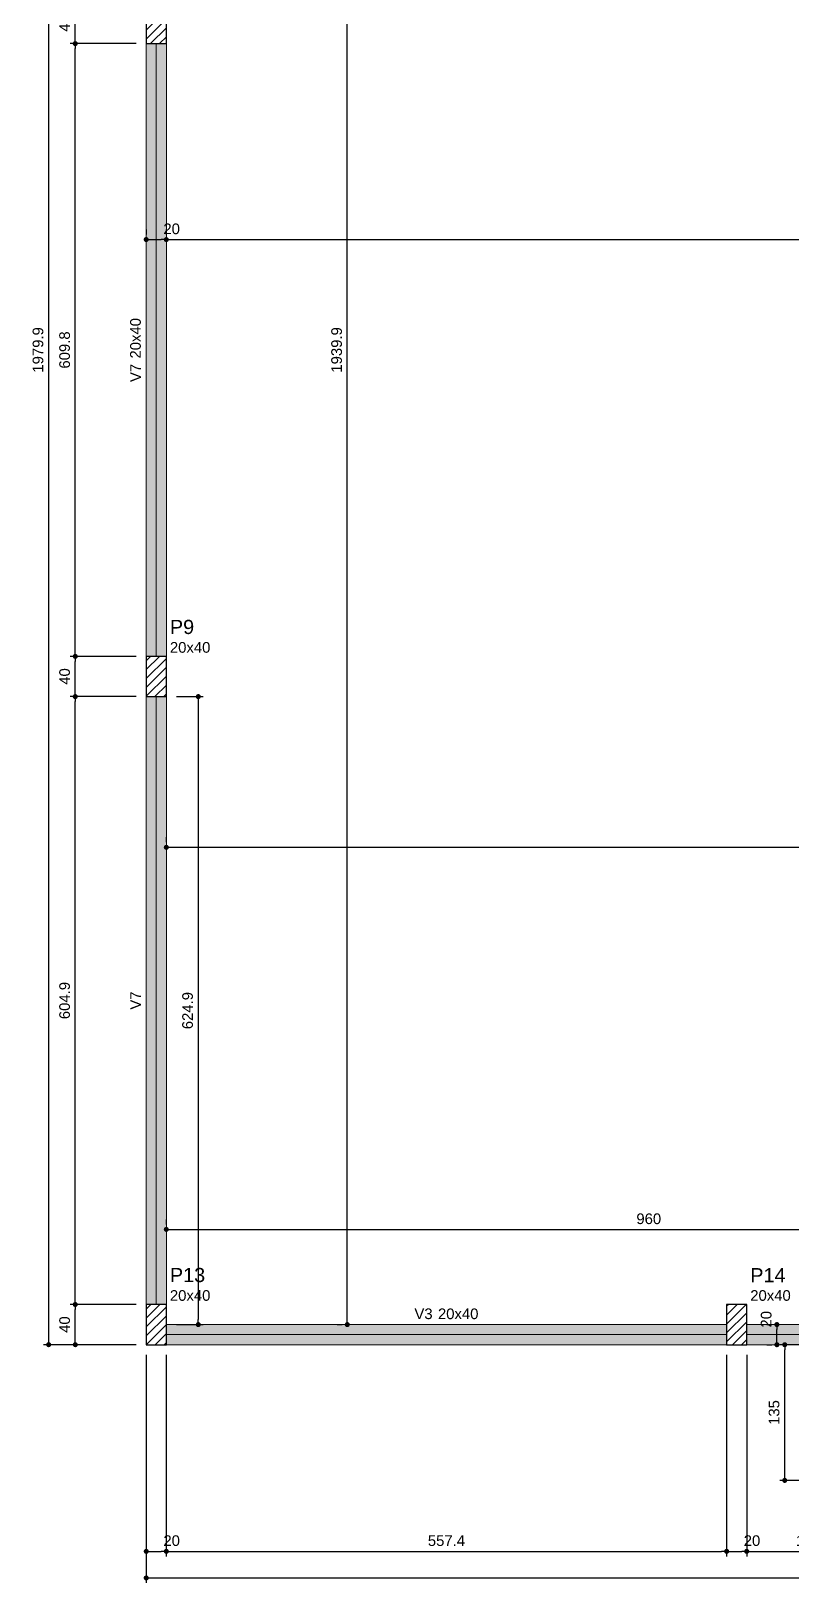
# Model space of a CAD drawing. Header units: millimetres. Extents: x 180 to 11148, y -1598 to 1045.
# Drawn here: x 886.14 to 901.29, y -6.84 to 24.05 of the extents above; entities that cross this region are included whole.
import ezdxf

# ---------------------------------------------------------------- set-up
doc = ezdxf.new("R2010")
doc.units = ezdxf.units.MM
doc.header["$MEASUREMENT"] = 0
for name, color, linetype, lineweight in [('FO-Cotas', 5, 'Continuous', 5), ('FO-Eixos', 5, 'Continuous', 5), ('FO-Hachura pilar que passa', 19, 'Continuous', 5), ('FO-Hachura viga', 43, 'Continuous', 5), ('FO-Pilares', 4, 'Continuous', 30), ('FO-Textos das vigas', 7, 'Continuous', 5), ('FO-Textos dos pilares', 7, 'Continuous', 5), ('FO-Vigas', 1, 'Continuous', 20)]:
    doc.layers.add(name, color=color, linetype=linetype, lineweight=lineweight)
doc.styles.add('Arial', font='arial.ttf')
doc.dimstyles.new('UM_50.000000', dxfattribs={"dimtxt": 0.18, "dimasz": 0.1, "dimexe": 0.1, "dimexo": 0.2, "dimgap": 0, "dimtad": 1, "dimtih": 1, "dimtoh": 1, "dimdec": 1, "dimlfac": 50, "dimzin": 0, "dimdsep": 46, "dimtxsty": 'Standard', "dimcen": 0.09, "dimdle": 0.1, "dimadec": 1, "dimazin": 2, "dimtfac": 1, "dimtdec": 4, "dimtofl": 0, "dimtmove": 0, "dimatfit": 3, "dimfxl": 1, "dimtolj": 1, "dimarcsym": 0})
pattern_1 = [(45, (888.43636, -2.09489), (-0.08838835, 0.08838835), [])]

# ---------------------------------------------------------------- blocks, each defined once
blk = doc.blocks.new('_Dot')
at = {"color": 0, "linetype": 'ByBlock', "lineweight": -2}
blk.add_line((-0.5, 0), (-1, 0), dxfattribs=at)
at = {"color": 0, "linetype": 'ByBlock', "const_width": 0.5}
blk.add_lwpolyline([(-0.25, 0, 1), (0.25, 0, 1)], format="xyb", close=True, dxfattribs=at)
blk = doc.blocks.new('*D372')
at = {"layer": 'Defpoints', "color": 0, "transparency": 16777216}
for p in [(888.436, -2.095), (888.836, -2.095), (888.836, -6.208)]:
    blk.add_point(p, dxfattribs=at)
at = {"layer": 'FO-Cotas', "color": 0, "lineweight": -2, "transparency": 16777216}
for p, q in [((888.436, -2.295), (888.436, -6.308)), ((888.836, -2.295), (888.836, -6.308)), ((888.536, -6.208), (888.736, -6.208))]:
    blk.add_line(p, q, dxfattribs=at)
at = {"layer": 'FO-Cotas', "color": 0, "lineweight": -2, "transparency": 16777216, "xscale": 0.1000000014901161, "yscale": 0.1000000014901161, "zscale": 0.1000000014901161, "rotation": 180}
blk.add_blockref('_Dot', (888.436, -6.208), dxfattribs=at)
at = {"layer": 'FO-Cotas', "color": 0, "lineweight": -2, "transparency": 16777216, "xscale": 0.1000000014901161, "yscale": 0.1000000014901161, "zscale": 0.1000000014901161}
blk.add_blockref('_Dot', (888.836, -6.208), dxfattribs=at)
at = {"layer": 'FO-Cotas', "transparency": 16777216, "insert": (888.942, -5.996), "char_height": 0.2118, "attachment_point": 5, "rotation": 0.0057, "style": 'Arial'}
blk.add_mtext('\\A1;20', dxfattribs=at)
blk = doc.blocks.new('*D373')
at = {"layer": 'Defpoints', "color": 0, "transparency": 16777216}
for p in [(888.836, -2.095), (899.985, -2.095), (899.985, -6.208)]:
    blk.add_point(p, dxfattribs=at)
at = {"layer": 'FO-Cotas', "color": 0, "lineweight": -2, "transparency": 16777216}
for p, q in [((888.836, -2.295), (888.836, -6.308)), ((899.985, -2.295), (899.985, -6.308)), ((888.936, -6.208), (899.885, -6.208))]:
    blk.add_line(p, q, dxfattribs=at)
at = {"layer": 'FO-Cotas', "color": 0, "lineweight": -2, "transparency": 16777216, "xscale": 0.1000000014901161, "yscale": 0.1000000014901161, "zscale": 0.1000000014901161, "rotation": 180}
blk.add_blockref('_Dot', (888.836, -6.208), dxfattribs=at)
at = {"layer": 'FO-Cotas', "color": 0, "lineweight": -2, "transparency": 16777216, "xscale": 0.1000000014901161, "yscale": 0.1000000014901161, "zscale": 0.1000000014901161}
blk.add_blockref('_Dot', (899.985, -6.208), dxfattribs=at)
at = {"layer": 'FO-Cotas', "transparency": 16777216, "insert": (894.41, -5.996), "char_height": 0.2118, "attachment_point": 5, "rotation": 0.0057, "style": 'Arial'}
blk.add_mtext('\\A1;557.4', dxfattribs=at)
blk = doc.blocks.new('*D374')
at = {"layer": 'Defpoints', "color": 0, "transparency": 16777216}
for p in [(899.985, -2.095), (900.385, -2.095), (900.385, -6.208)]:
    blk.add_point(p, dxfattribs=at)
at = {"layer": 'FO-Cotas', "color": 0, "lineweight": -2, "transparency": 16777216}
for p, q in [((899.985, -2.295), (899.985, -6.308)), ((900.385, -2.295), (900.385, -6.308)), ((900.085, -6.208), (900.285, -6.208))]:
    blk.add_line(p, q, dxfattribs=at)
at = {"layer": 'FO-Cotas', "color": 0, "lineweight": -2, "transparency": 16777216, "xscale": 0.1000000014901161, "yscale": 0.1000000014901161, "zscale": 0.1000000014901161, "rotation": 180}
blk.add_blockref('_Dot', (899.985, -6.208), dxfattribs=at)
at = {"layer": 'FO-Cotas', "color": 0, "lineweight": -2, "transparency": 16777216, "xscale": 0.1000000014901161, "yscale": 0.1000000014901161, "zscale": 0.1000000014901161}
blk.add_blockref('_Dot', (900.385, -6.208), dxfattribs=at)
at = {"layer": 'FO-Cotas', "transparency": 16777216, "insert": (900.49, -5.996), "char_height": 0.2118, "attachment_point": 5, "rotation": 0.0057, "style": 'Arial'}
blk.add_mtext('\\A1;20', dxfattribs=at)
blk = doc.blocks.new('*D375')
at = {"layer": 'Defpoints', "color": 0, "transparency": 16777216}
for p in [(900.385, -2.095), (903.083, -3.256), (903.083, -6.208)]:
    blk.add_point(p, dxfattribs=at)
at = {"layer": 'FO-Cotas', "color": 0, "lineweight": -2, "transparency": 16777216}
for p, q in [((900.385, -2.295), (900.385, -6.308)), ((903.083, -3.456), (903.083, -6.308)), ((900.485, -6.208), (902.983, -6.208))]:
    blk.add_line(p, q, dxfattribs=at)
at = {"layer": 'FO-Cotas', "color": 0, "lineweight": -2, "transparency": 16777216, "xscale": 0.1000000014901161, "yscale": 0.1000000014901161, "zscale": 0.1000000014901161, "rotation": 180}
blk.add_blockref('_Dot', (900.385, -6.208), dxfattribs=at)
at = {"layer": 'FO-Cotas', "color": 0, "lineweight": -2, "transparency": 16777216, "xscale": 0.1000000014901161, "yscale": 0.1000000014901161, "zscale": 0.1000000014901161}
blk.add_blockref('_Dot', (903.083, -6.208), dxfattribs=at)
at = {"layer": 'FO-Cotas', "transparency": 16777216, "insert": (901.734, -5.996), "char_height": 0.2118, "attachment_point": 5, "rotation": 0.0057, "style": 'Arial'}
blk.add_mtext('\\A1;134.9', dxfattribs=at)
blk = doc.blocks.new('*D389')
at = {"layer": 'Defpoints', "color": 0, "transparency": 16777216}
for p in [(943.032, 11.604), (888.436, -2.095), (943.032, -6.737)]:
    blk.add_point(p, dxfattribs=at)
at = {"layer": 'FO-Cotas', "color": 0, "lineweight": -2, "transparency": 16777216}
for p, q in [((943.032, 11.404), (943.032, -6.837)), ((888.436, -2.295), (888.436, -6.837)), ((888.536, -6.737), (942.932, -6.737))]:
    blk.add_line(p, q, dxfattribs=at)
at = {"layer": 'FO-Cotas', "color": 0, "lineweight": -2, "transparency": 16777216, "xscale": 0.1000000014901161, "yscale": 0.1000000014901161, "zscale": 0.1000000014901161, "rotation": 180}
blk.add_blockref('_Dot', (888.436, -6.737), dxfattribs=at)
at = {"layer": 'FO-Cotas', "color": 0, "lineweight": -2, "transparency": 16777216, "xscale": 0.1000000014901161, "yscale": 0.1000000014901161, "zscale": 0.1000000014901161}
blk.add_blockref('_Dot', (943.032, -6.737), dxfattribs=at)
at = {"layer": 'FO-Cotas', "transparency": 16777216, "insert": (915.734, -6.525), "char_height": 0.2118, "attachment_point": 5, "rotation": 0.0057, "style": 'Arial'}
blk.add_mtext('\\A1;2729.8', dxfattribs=at)
blk = doc.blocks.new('*D394')
at = {"layer": 'Defpoints', "color": 0, "transparency": 16777216}
for p in [(887.024, -1.295), (888.436, -1.295), (888.436, -2.095)]:
    blk.add_point(p, dxfattribs=at)
at = {"layer": 'FO-Cotas', "color": 0, "lineweight": -2, "transparency": 16777216}
for p, q in [((888.236, -1.295), (886.924, -1.295)), ((887.024, -1.995), (887.024, -1.395)), ((888.236, -2.095), (886.924, -2.095))]:
    blk.add_line(p, q, dxfattribs=at)
at = {"layer": 'FO-Cotas', "color": 0, "lineweight": -2, "transparency": 16777216, "xscale": 0.1000000014901161, "yscale": 0.1000000014901161, "zscale": 0.1000000014901161}
for p, rotation in [((887.024, -1.295), 90), ((887.024, -2.095), 270)]:
    blk.add_blockref('_Dot', p, dxfattribs=dict(at, rotation=rotation))
at = {"layer": 'FO-Cotas', "transparency": 16777216, "insert": (886.813, -1.695), "char_height": 0.2118, "attachment_point": 5, "rotation": 90, "style": 'Arial'}
blk.add_mtext('\\A1;40', dxfattribs=at)
blk = doc.blocks.new('*D395')
at = {"layer": 'Defpoints', "color": 0, "transparency": 16777216}
for p in [(887.024, 10.804), (888.436, 10.804), (888.436, -1.295)]:
    blk.add_point(p, dxfattribs=at)
at = {"layer": 'FO-Cotas', "color": 0, "lineweight": -2, "transparency": 16777216}
for p, q in [((888.236, 10.804), (886.924, 10.804)), ((887.024, -1.195), (887.024, 10.704)), ((888.236, -1.295), (886.924, -1.295))]:
    blk.add_line(p, q, dxfattribs=at)
at = {"layer": 'FO-Cotas', "color": 0, "lineweight": -2, "transparency": 16777216, "xscale": 0.1000000014901161, "yscale": 0.1000000014901161, "zscale": 0.1000000014901161}
for p, rotation in [((887.024, 10.804), 90), ((887.024, -1.295), 270)]:
    blk.add_blockref('_Dot', p, dxfattribs=dict(at, rotation=rotation))
at = {"layer": 'FO-Cotas', "transparency": 16777216, "insert": (886.813, 4.754), "char_height": 0.2118, "attachment_point": 5, "rotation": 90, "style": 'Arial'}
blk.add_mtext('\\A1;604.9', dxfattribs=at)
blk = doc.blocks.new('*D396')
at = {"layer": 'Defpoints', "color": 0, "transparency": 16777216}
for p in [(887.024, 11.604), (888.436, 11.604), (888.436, 10.804)]:
    blk.add_point(p, dxfattribs=at)
at = {"layer": 'FO-Cotas', "color": 0, "lineweight": -2, "transparency": 16777216}
for p, q in [((888.236, 11.604), (886.924, 11.604)), ((887.024, 10.904), (887.024, 11.504)), ((888.236, 10.804), (886.924, 10.804))]:
    blk.add_line(p, q, dxfattribs=at)
at = {"layer": 'FO-Cotas', "color": 0, "lineweight": -2, "transparency": 16777216, "xscale": 0.1000000014901161, "yscale": 0.1000000014901161, "zscale": 0.1000000014901161}
for p, rotation in [((887.024, 11.604), 90), ((887.024, 10.804), 270)]:
    blk.add_blockref('_Dot', p, dxfattribs=dict(at, rotation=rotation))
at = {"layer": 'FO-Cotas', "transparency": 16777216, "insert": (886.813, 11.204), "char_height": 0.2118, "attachment_point": 5, "rotation": 90, "style": 'Arial'}
blk.add_mtext('\\A1;40', dxfattribs=at)
blk = doc.blocks.new('*D397')
at = {"layer": 'Defpoints', "color": 0, "transparency": 16777216}
for p in [(887.024, 23.8), (888.436, 23.8), (888.436, 11.604)]:
    blk.add_point(p, dxfattribs=at)
at = {"layer": 'FO-Cotas', "color": 0, "lineweight": -2, "transparency": 16777216}
for p, q in [((888.236, 23.8), (886.924, 23.8)), ((887.024, 11.704), (887.024, 23.7)), ((888.236, 11.604), (886.924, 11.604))]:
    blk.add_line(p, q, dxfattribs=at)
at = {"layer": 'FO-Cotas', "color": 0, "lineweight": -2, "transparency": 16777216, "xscale": 0.1000000014901161, "yscale": 0.1000000014901161, "zscale": 0.1000000014901161}
for p, rotation in [((887.024, 23.8), 90), ((887.024, 11.604), 270)]:
    blk.add_blockref('_Dot', p, dxfattribs=dict(at, rotation=rotation))
at = {"layer": 'FO-Cotas', "transparency": 16777216, "insert": (886.813, 17.702), "char_height": 0.2118, "attachment_point": 5, "rotation": 90, "style": 'Arial'}
blk.add_mtext('\\A1;609.8', dxfattribs=at)
blk = doc.blocks.new('*D398')
at = {"layer": 'Defpoints', "color": 0, "transparency": 16777216}
for p in [(887.024, 24.6), (888.436, 24.6), (888.436, 23.8)]:
    blk.add_point(p, dxfattribs=at)
at = {"layer": 'FO-Cotas', "color": 0, "lineweight": -2, "transparency": 16777216}
for p, q in [((888.236, 24.6), (886.924, 24.6)), ((887.024, 23.9), (887.024, 24.5)), ((888.236, 23.8), (886.924, 23.8))]:
    blk.add_line(p, q, dxfattribs=at)
at = {"layer": 'FO-Cotas', "color": 0, "lineweight": -2, "transparency": 16777216, "xscale": 0.1000000014901161, "yscale": 0.1000000014901161, "zscale": 0.1000000014901161}
for p, rotation in [((887.024, 24.6), 90), ((887.024, 23.8), 270)]:
    blk.add_blockref('_Dot', p, dxfattribs=dict(at, rotation=rotation))
at = {"layer": 'FO-Cotas', "transparency": 16777216, "insert": (886.813, 24.2), "char_height": 0.2118, "attachment_point": 5, "rotation": 90, "style": 'Arial'}
blk.add_mtext('\\A1;40', dxfattribs=at)
blk = doc.blocks.new('*D401')
at = {"layer": 'Defpoints', "color": 0, "transparency": 16777216}
for p in [(901.142, -2.095), (901.671, -2.095), (911.431, -4.796)]:
    blk.add_point(p, dxfattribs=at)
at = {"layer": 'FO-Cotas', "color": 0, "lineweight": -2, "transparency": 16777216}
for p, q in [((901.471, -2.095), (901.042, -2.095)), ((901.142, -4.696), (901.142, -2.195)), ((911.231, -4.796), (901.042, -4.796))]:
    blk.add_line(p, q, dxfattribs=at)
at = {"layer": 'FO-Cotas', "color": 0, "lineweight": -2, "transparency": 16777216, "xscale": 0.1000000014901161, "yscale": 0.1000000014901161, "zscale": 0.1000000014901161}
for p, rotation in [((901.142, -2.095), 90), ((901.142, -4.796), 270)]:
    blk.add_blockref('_Dot', p, dxfattribs=dict(at, rotation=rotation))
at = {"layer": 'FO-Cotas', "transparency": 16777216, "insert": (900.93, -3.445), "char_height": 0.2118, "attachment_point": 5, "rotation": 90, "style": 'Arial'}
blk.add_mtext('\\A1;135', dxfattribs=at)
blk = doc.blocks.new('*D402')
at = {"layer": 'Defpoints', "color": 0, "transparency": 16777216}
for p in [(886.495, 37.503), (888.436, 37.503), (888.436, -2.095)]:
    blk.add_point(p, dxfattribs=at)
at = {"layer": 'FO-Cotas', "color": 0, "lineweight": -2, "transparency": 16777216}
for p, q in [((888.236, 37.503), (886.395, 37.503)), ((886.495, -1.995), (886.495, 37.403)), ((888.236, -2.095), (886.395, -2.095))]:
    blk.add_line(p, q, dxfattribs=at)
at = {"layer": 'FO-Cotas', "color": 0, "lineweight": -2, "transparency": 16777216, "xscale": 0.1000000014901161, "yscale": 0.1000000014901161, "zscale": 0.1000000014901161}
for p, rotation in [((886.495, 37.503), 90), ((886.495, -2.095), 270)]:
    blk.add_blockref('_Dot', p, dxfattribs=dict(at, rotation=rotation))
at = {"layer": 'FO-Cotas', "transparency": 16777216, "insert": (886.283, 17.704), "char_height": 0.2118, "attachment_point": 5, "rotation": 90, "style": 'Arial'}
blk.add_mtext('\\A1;1979.9', dxfattribs=at)
blk = doc.blocks.new('*D417')
at = {"layer": 'Defpoints', "color": 0, "transparency": 16777216}
for p in [(888.836, 0.199), (908.036, 0.199), (908.036, 0.199)]:
    blk.add_point(p, dxfattribs=at)
at = {"layer": 'FO-Cotas', "color": 0, "lineweight": -2, "transparency": 16777216}
for p, q in [((888.836, 0.399), (888.836, 0.299)), ((908.036, 0.399), (908.036, 0.299)), ((888.936, 0.199), (907.936, 0.199))]:
    blk.add_line(p, q, dxfattribs=at)
at = {"layer": 'FO-Cotas', "color": 0, "lineweight": -2, "transparency": 16777216, "xscale": 0.1000000014901161, "yscale": 0.1000000014901161, "zscale": 0.1000000014901161, "rotation": 180}
blk.add_blockref('_Dot', (888.836, 0.199), dxfattribs=at)
at = {"layer": 'FO-Cotas', "color": 0, "lineweight": -2, "transparency": 16777216, "xscale": 0.1000000014901161, "yscale": 0.1000000014901161, "zscale": 0.1000000014901161}
blk.add_blockref('_Dot', (908.036, 0.199), dxfattribs=at)
at = {"layer": 'FO-Cotas', "transparency": 16777216, "insert": (898.436, 0.41), "char_height": 0.2118, "attachment_point": 5, "rotation": 0.0057, "style": 'Arial'}
blk.add_mtext('\\A1;960', dxfattribs=at)
blk = doc.blocks.new('*D424')
at = {"layer": 'Defpoints', "color": 0, "transparency": 16777216}
for p in [(888.836, 7.804), (942.631, 7.804), (942.631, 7.804)]:
    blk.add_point(p, dxfattribs=at)
at = {"layer": 'FO-Cotas', "color": 0, "lineweight": -2, "transparency": 16777216}
for p, q in [((888.836, 8.004), (888.836, 7.904)), ((888.936, 7.804), (942.531, 7.804)), ((942.631, 8.004), (942.631, 7.904))]:
    blk.add_line(p, q, dxfattribs=at)
at = {"layer": 'FO-Cotas', "color": 0, "lineweight": -2, "transparency": 16777216, "xscale": 0.1000000014901161, "yscale": 0.1000000014901161, "zscale": 0.1000000014901161, "rotation": 180}
blk.add_blockref('_Dot', (888.836, 7.804), dxfattribs=at)
at = {"layer": 'FO-Cotas', "color": 0, "lineweight": -2, "transparency": 16777216, "xscale": 0.1000000014901161, "yscale": 0.1000000014901161, "zscale": 0.1000000014901161}
blk.add_blockref('_Dot', (942.631, 7.804), dxfattribs=at)
at = {"layer": 'FO-Cotas', "transparency": 16777216, "insert": (915.734, 8.016), "char_height": 0.2118, "attachment_point": 5, "rotation": 0.0057, "style": 'Arial'}
blk.add_mtext('\\A1;2689.8', dxfattribs=at)
blk = doc.blocks.new('*D426')
at = {"layer": 'Defpoints', "color": 0, "transparency": 16777216}
for p in [(888.436, 19.9), (888.836, 19.9), (888.836, 19.9)]:
    blk.add_point(p, dxfattribs=at)
at = {"layer": 'FO-Cotas', "color": 0, "lineweight": -2, "transparency": 16777216}
for p, q in [((888.436, 20.1), (888.436, 20)), ((888.836, 20.1), (888.836, 20)), ((888.536, 19.9), (888.736, 19.9))]:
    blk.add_line(p, q, dxfattribs=at)
at = {"layer": 'FO-Cotas', "color": 0, "lineweight": -2, "transparency": 16777216, "xscale": 0.1000000014901161, "yscale": 0.1000000014901161, "zscale": 0.1000000014901161, "rotation": 180}
blk.add_blockref('_Dot', (888.436, 19.9), dxfattribs=at)
at = {"layer": 'FO-Cotas', "color": 0, "lineweight": -2, "transparency": 16777216, "xscale": 0.1000000014901161, "yscale": 0.1000000014901161, "zscale": 0.1000000014901161}
blk.add_blockref('_Dot', (888.836, 19.9), dxfattribs=at)
at = {"layer": 'FO-Cotas', "transparency": 16777216, "insert": (888.942, 20.112), "char_height": 0.2118, "attachment_point": 5, "rotation": 0.0057, "style": 'Arial'}
blk.add_mtext('\\A1;20', dxfattribs=at)
blk = doc.blocks.new('*D427')
at = {"layer": 'Defpoints', "color": 0, "transparency": 16777216}
for p in [(888.836, 19.9), (942.633, 19.9), (942.633, 19.9)]:
    blk.add_point(p, dxfattribs=at)
at = {"layer": 'FO-Cotas', "color": 0, "lineweight": -2, "transparency": 16777216}
for p, q in [((888.836, 20.1), (888.836, 20)), ((942.633, 20.1), (942.633, 20)), ((888.936, 19.9), (942.533, 19.9))]:
    blk.add_line(p, q, dxfattribs=at)
at = {"layer": 'FO-Cotas', "color": 0, "lineweight": -2, "transparency": 16777216, "xscale": 0.1000000014901161, "yscale": 0.1000000014901161, "zscale": 0.1000000014901161, "rotation": 180}
blk.add_blockref('_Dot', (888.836, 19.9), dxfattribs=at)
at = {"layer": 'FO-Cotas', "color": 0, "lineweight": -2, "transparency": 16777216, "xscale": 0.1000000014901161, "yscale": 0.1000000014901161, "zscale": 0.1000000014901161}
blk.add_blockref('_Dot', (942.633, 19.9), dxfattribs=at)
at = {"layer": 'FO-Cotas', "transparency": 16777216, "insert": (915.735, 20.112), "char_height": 0.2118, "attachment_point": 5, "rotation": 0.0057, "style": 'Arial'}
blk.add_mtext('\\A1;2689.8', dxfattribs=at)
blk = doc.blocks.new('*D431')
at = {"layer": 'Defpoints', "color": 0, "transparency": 16777216}
for p in [(892.436, 37.103), (892.436, 37.103), (892.436, -1.695)]:
    blk.add_point(p, dxfattribs=at)
at = {"layer": 'FO-Cotas', "color": 0, "lineweight": -2, "transparency": 16777216}
for p, q in [((892.236, 37.103), (892.336, 37.103)), ((892.436, -1.595), (892.436, 37.003)), ((892.236, -1.695), (892.336, -1.695))]:
    blk.add_line(p, q, dxfattribs=at)
at = {"layer": 'FO-Cotas', "color": 0, "lineweight": -2, "transparency": 16777216, "xscale": 0.1000000014901161, "yscale": 0.1000000014901161, "zscale": 0.1000000014901161}
for p, rotation in [((892.436, 37.103), 90), ((892.436, -1.695), 270)]:
    blk.add_blockref('_Dot', p, dxfattribs=dict(at, rotation=rotation))
at = {"layer": 'FO-Cotas', "transparency": 16777216, "insert": (892.225, 17.704), "char_height": 0.2118, "attachment_point": 5, "rotation": 90, "style": 'Arial'}
blk.add_mtext('\\A1;1939.9', dxfattribs=at)
blk = doc.blocks.new('*D432')
at = {"layer": 'Defpoints', "color": 0, "transparency": 16777216}
for p in [(900.985, -1.695), (900.985, -1.695), (900.985, -2.095)]:
    blk.add_point(p, dxfattribs=at)
at = {"layer": 'FO-Cotas', "color": 0, "lineweight": -2, "transparency": 16777216}
for p, q in [((900.785, -1.695), (900.885, -1.695)), ((900.985, -1.995), (900.985, -1.795)), ((900.785, -2.095), (900.885, -2.095))]:
    blk.add_line(p, q, dxfattribs=at)
at = {"layer": 'FO-Cotas', "color": 0, "lineweight": -2, "transparency": 16777216, "xscale": 0.1000000014901161, "yscale": 0.1000000014901161, "zscale": 0.1000000014901161}
for p, rotation in [((900.985, -1.695), 90), ((900.985, -2.095), 270)]:
    blk.add_blockref('_Dot', p, dxfattribs=dict(at, rotation=rotation))
at = {"layer": 'FO-Cotas', "transparency": 16777216, "insert": (900.773, -1.589), "char_height": 0.2118, "attachment_point": 5, "rotation": 90, "style": 'Arial'}
blk.add_mtext('\\A1;20', dxfattribs=at)
blk = doc.blocks.new('*D456')
at = {"layer": 'Defpoints', "color": 0, "transparency": 16777216}
for p in [(888.836, 10.804), (888.836, -1.695), (889.472, -1.695)]:
    blk.add_point(p, dxfattribs=at)
at = {"layer": 'FO-Cotas', "color": 0, "lineweight": -2, "transparency": 16777216}
for p, q in [((889.036, 10.804), (889.572, 10.804)), ((889.472, 10.704), (889.472, -1.595)), ((889.036, -1.695), (889.572, -1.695))]:
    blk.add_line(p, q, dxfattribs=at)
at = {"layer": 'FO-Cotas', "color": 0, "lineweight": -2, "transparency": 16777216, "xscale": 0.1000000014901161, "yscale": 0.1000000014901161, "zscale": 0.1000000014901161}
for p, rotation in [((889.472, 10.804), 90), ((889.472, -1.695), 270)]:
    blk.add_blockref('_Dot', p, dxfattribs=dict(at, rotation=rotation))
at = {"layer": 'FO-Cotas', "transparency": 16777216, "insert": (889.26, 4.554), "char_height": 0.2118, "attachment_point": 5, "rotation": 90, "style": 'Arial'}
blk.add_mtext('\\A1;624.9', dxfattribs=at)

msp = doc.modelspace()

# ---------------------------------------------------------------- hatches: boundary and pattern name
at = {"layer": 'FO-Hachura pilar que passa', "linetype": 'Continuous'}
h = msp.add_hatch(dxfattribs=at)
h.set_pattern_fill('ANSI31', color=256, style=0)
h.set_pattern_definition(pattern_1)
h.paths.add_polyline_path([(888.4364, 23.7997), (888.6364, 23.7997), (888.8364, 23.7997), (888.8364, 24.1997), (888.8364, 24.5997), (888.6364, 24.5997), (888.4364, 24.5997), (888.4364, 24.1997)])
h = msp.add_hatch(dxfattribs=at)
h.set_pattern_fill('ANSI31', color=256, style=0)
h.set_pattern_definition(pattern_1)
h.paths.add_polyline_path([(888.4364, 10.8037), (888.6364, 10.8037), (888.8364, 10.8037), (888.8364, 11.2037), (888.8364, 11.6037), (888.6364, 11.6037), (888.4364, 11.6037), (888.4364, 11.2037)])
h = msp.add_hatch(dxfattribs=at)
h.set_pattern_fill('ANSI31', color=256, style=0)
h.set_pattern_definition(pattern_1)
h.paths.add_polyline_path([(888.4364, -2.0949), (888.6364, -2.0949), (888.8364, -2.0949), (888.8364, -1.6949), (888.8364, -1.2949), (888.6364, -1.2949), (888.4364, -1.2949), (888.4364, -1.6949)])
h = msp.add_hatch(dxfattribs=at)
h.set_pattern_fill('ANSI31', color=256, style=0)
h.set_pattern_definition(pattern_1)
h.paths.add_polyline_path([(899.9846, -2.0949), (900.1846, -2.0949), (900.3846, -2.0949), (900.3846, -1.6949), (900.3846, -1.2949), (900.1846, -1.2949), (899.9846, -1.2949), (899.9846, -1.6949)])
at = {"layer": 'FO-Hachura viga', "linetype": 'Continuous'}
for points in [[(888.8364, 23.7997), (888.8364, 23.7997), (888.4364, 23.7997), (888.4364, 11.6037), (888.8364, 11.6037), (888.8364, 23.7997)], [(888.8364, 10.8037), (888.8364, 10.8037), (888.4364, 10.8037), (888.4364, -1.2949), (888.8364, -1.2949), (888.8364, 10.8037)], [(899.9846, -1.6949), (899.9846, -1.6949), (888.8364, -1.6949), (888.8364, -2.0949), (899.9846, -2.0949), (899.9846, -1.6949)], [(903.2334, -1.6949), (903.2334, -1.6949), (900.3846, -1.6949), (900.3846, -2.0949), (903.2334, -2.0949), (903.2334, -1.6949)]]:
    msp.add_hatch(color=256, dxfattribs=at).paths.add_polyline_path(points)

# ---------------------------------------------------------------- linework, layer by layer
at = {"layer": 'FO-Eixos'}
for p, q in [((888.6364, 11.6037), (888.6364, 23.7997)), ((888.6364, -1.2949), (888.6364, 10.8037)), ((888.8364, -1.8949), (899.9846, -1.8949)), ((900.3846, -1.8949), (903.2334, -1.8949))]:
    msp.add_line(p, q, dxfattribs=at)
at = {"layer": 'FO-Pilares'}
for points in [[(888.4364, 23.7997), (888.6364, 23.7997), (888.8364, 23.7997), (888.8364, 24.1997), (888.8364, 24.5997), (888.6364, 24.5997), (888.4364, 24.5997), (888.4364, 24.1997), (888.4364, 23.7997)], [(888.4364, 10.8037), (888.6364, 10.8037), (888.8364, 10.8037), (888.8364, 11.2037), (888.8364, 11.6037), (888.6364, 11.6037), (888.4364, 11.6037), (888.4364, 11.2037), (888.4364, 10.8037)], [(888.4364, -2.0949), (888.6364, -2.0949), (888.8364, -2.0949), (888.8364, -1.6949), (888.8364, -1.2949), (888.6364, -1.2949), (888.4364, -1.2949), (888.4364, -1.6949), (888.4364, -2.0949)], [(899.9846, -2.0949), (900.1846, -2.0949), (900.3846, -2.0949), (900.3846, -1.6949), (900.3846, -1.2949), (900.1846, -1.2949), (899.9846, -1.2949), (899.9846, -1.6949), (899.9846, -2.0949)]]:
    msp.add_lwpolyline(points, close=True, dxfattribs=at)
at = {"layer": 'FO-Vigas'}
for p, q in [((888.4364, 11.6037), (888.4364, 23.7997)), ((888.8364, 11.6037), (888.8364, 23.7997)), ((888.4364, -1.2949), (888.4364, 10.8037)), ((888.8364, -1.2949), (888.8364, 10.8037)), ((888.8364, -1.6949), (899.9846, -1.6949)), ((900.3846, -1.6949), (903.2334, -1.6949)), ((888.8364, -2.0949), (899.9846, -2.0949)), ((900.3846, -2.0949), (903.2334, -2.0949))]:
    msp.add_line(p, q, dxfattribs=at)

# ---------------------------------------------------------------- texts
at = {"layer": 'FO-Textos das vigas', "char_height": 0.2118, "rotation": 90, "line_spacing_factor": 0.798, "style": 'Arial'}
for s, insert, width, attachment_point in [('20x40', (888.3305, 17.532), 1.611801, 7), ('V7', (888.3305, 17.4261), 0.726323, 9), ('V7', (888.3305, 4.7544), 0.726323, 8)]:
    msp.add_mtext(s, dxfattribs=dict(at, insert=insert, width=width, attachment_point=attachment_point))
at = {"layer": 'FO-Textos das vigas', "char_height": 0.2118, "line_spacing_factor": 0.798, "style": 'Arial'}
for s, insert, width, attachment_point in [('V3', (894.1348, -1.589), 0.726323, 9), ('20x40', (894.2407, -1.589), 1.611801, 7)]:
    msp.add_mtext(s, dxfattribs=dict(at, insert=insert, width=width, attachment_point=attachment_point))
at = {"layer": 'FO-Textos dos pilares', "attachment_point": 7, "line_spacing_factor": 0.798, "style": 'Arial'}
for s, insert, char_height, width in [('P9', (888.907, 12.045), 0.2824, 0.96131), ('20x40', (888.907, 11.6743), 0.2118, 1.611801), ('P13', (888.907, -0.8536), 0.2824, 1.397921), ('P14', (900.4552, -0.8536), 0.2824, 1.397921), ('20x40', (888.907, -1.2243), 0.2118, 1.611801), ('20x40', (900.4552, -1.2243), 0.2118, 1.611801)]:
    msp.add_mtext(s, dxfattribs=dict(at, insert=insert, char_height=char_height, width=width))

# ---------------------------------------------------------------- dimensions: what is measured, and where the dimension line sits
at = {"layer": 'FO-Cotas'}
for base, p1, p2, picture, middle in [((886.4949, 37.5025), (888.4364, -2.0949), (888.4364, 37.5025), '*D402', (886.2831, 17.7038)), ((892.4364, 37.1025), (892.4364, -1.6949), (892.4364, 37.1025), '*D431', (892.2246, 17.7038)), ((887.0244, 24.5997), (888.4364, 23.7997), (888.4364, 24.5997), '*D398', (886.8126, 24.1997)), ((887.0244, 23.7997), (888.4364, 11.6037), (888.4364, 23.7997), '*D397', (886.8126, 17.7017)), ((887.0244, 11.6037), (888.4364, 10.8037), (888.4364, 11.6037), '*D396', (886.8126, 11.2037)), ((887.0244, 10.8037), (888.4364, -1.2949), (888.4364, 10.8037), '*D395', (886.8126, 4.7544)), ((889.4718, -1.6949), (888.8364, 10.8037), (888.8364, -1.6949), '*D456', (889.26, 4.5544)), ((887.0244, -1.2949), (888.4364, -2.0949), (888.4364, -1.2949), '*D394', (886.8126, -1.6949)), ((900.9846, -1.6949), (900.9846, -2.0949), (900.9846, -1.6949), '*D432', (900.7728, -1.589)), ((901.1419, -2.0949), (911.4312, -4.7957), (901.6714, -2.0949), '*D401', (900.9301, -3.4453))]:
    dim = msp.add_linear_dim(base=base, p1=p1, p2=p2, angle=90, dimstyle='UM_50.000000', override={"dimtxt": 0.2118, "dimasz": 0.1, "dimexe": 0.1, "dimexo": 0.2, "dimtad": 1, "dimtih": 0, "dimtoh": 0, "dimdec": 1, "dimlfac": 50, "dimzin": 8, "dimtxsty": 'Arial', "dimblk": 'Dot', "dimblk1": 'Dot', "dimblk2": 'Dot', "dimsah": 1, "dimdle": 0.1, "dimse1": 0, "dimse2": 0, "dimclrt": 256, "dimadec": 1, "dimazin": 3, "dimtmove": 2, "dimldrblk": 'Dot'}, dxfattribs=at)
    dim.commit()
    dim.dimension.update_dxf_attribs({"geometry": picture, "text_midpoint": middle, "dimtype": 160, "text_rotation": 90})
for base, p1, p2, picture, middle in [((888.8364, 19.8997), (888.4364, 19.8997), (888.8364, 19.8997), '*D426', (888.9423, 20.1115)), ((942.633, 19.8997), (888.8364, 19.8997), (942.633, 19.8997), '*D427', (915.7347, 20.1115)), ((943.0322, -6.7372), (888.4364, -2.0949), (943.0322, 11.6037), '*D389', (915.7343, -6.5254)), ((942.6315, 7.8037), (888.8364, 7.8037), (942.6315, 7.8037), '*D424', (915.7339, 8.0155)), ((908.0362, 0.1985), (888.8364, 0.1985), (908.0362, 0.1985), '*D417', (898.4363, 0.4103)), ((888.8364, -6.2077), (888.4364, -2.0949), (888.8364, -2.0949), '*D372', (888.9423, -5.9959)), ((899.9846, -6.2077), (888.8364, -2.0949), (899.9846, -2.0949), '*D373', (894.4105, -5.9959)), ((900.3846, -6.2077), (899.9846, -2.0949), (900.3846, -2.0949), '*D374', (900.4905, -5.9959)), ((903.0834, -6.2077), (900.3846, -2.0949), (903.0834, -3.2557), '*D375', (901.734, -5.9959))]:
    dim = msp.add_linear_dim(base=base, p1=p1, p2=p2, dimstyle='UM_50.000000', override={"dimtxt": 0.2118, "dimasz": 0.1, "dimexe": 0.1, "dimexo": 0.2, "dimtad": 1, "dimtih": 0, "dimtoh": 0, "dimdec": 1, "dimlfac": 50, "dimzin": 8, "dimtxsty": 'Arial', "dimblk": 'Dot', "dimblk1": 'Dot', "dimblk2": 'Dot', "dimsah": 1, "dimdle": 0.1, "dimse1": 0, "dimse2": 0, "dimclrt": 256, "dimadec": 1, "dimazin": 3, "dimtmove": 2, "dimldrblk": 'Dot'}, dxfattribs=at)
    dim.commit()
    dim.dimension.update_dxf_attribs({"geometry": picture, "text_midpoint": middle, "dimtype": 160, "text_rotation": 0.00573})

doc.saveas('drawing.dxf')
